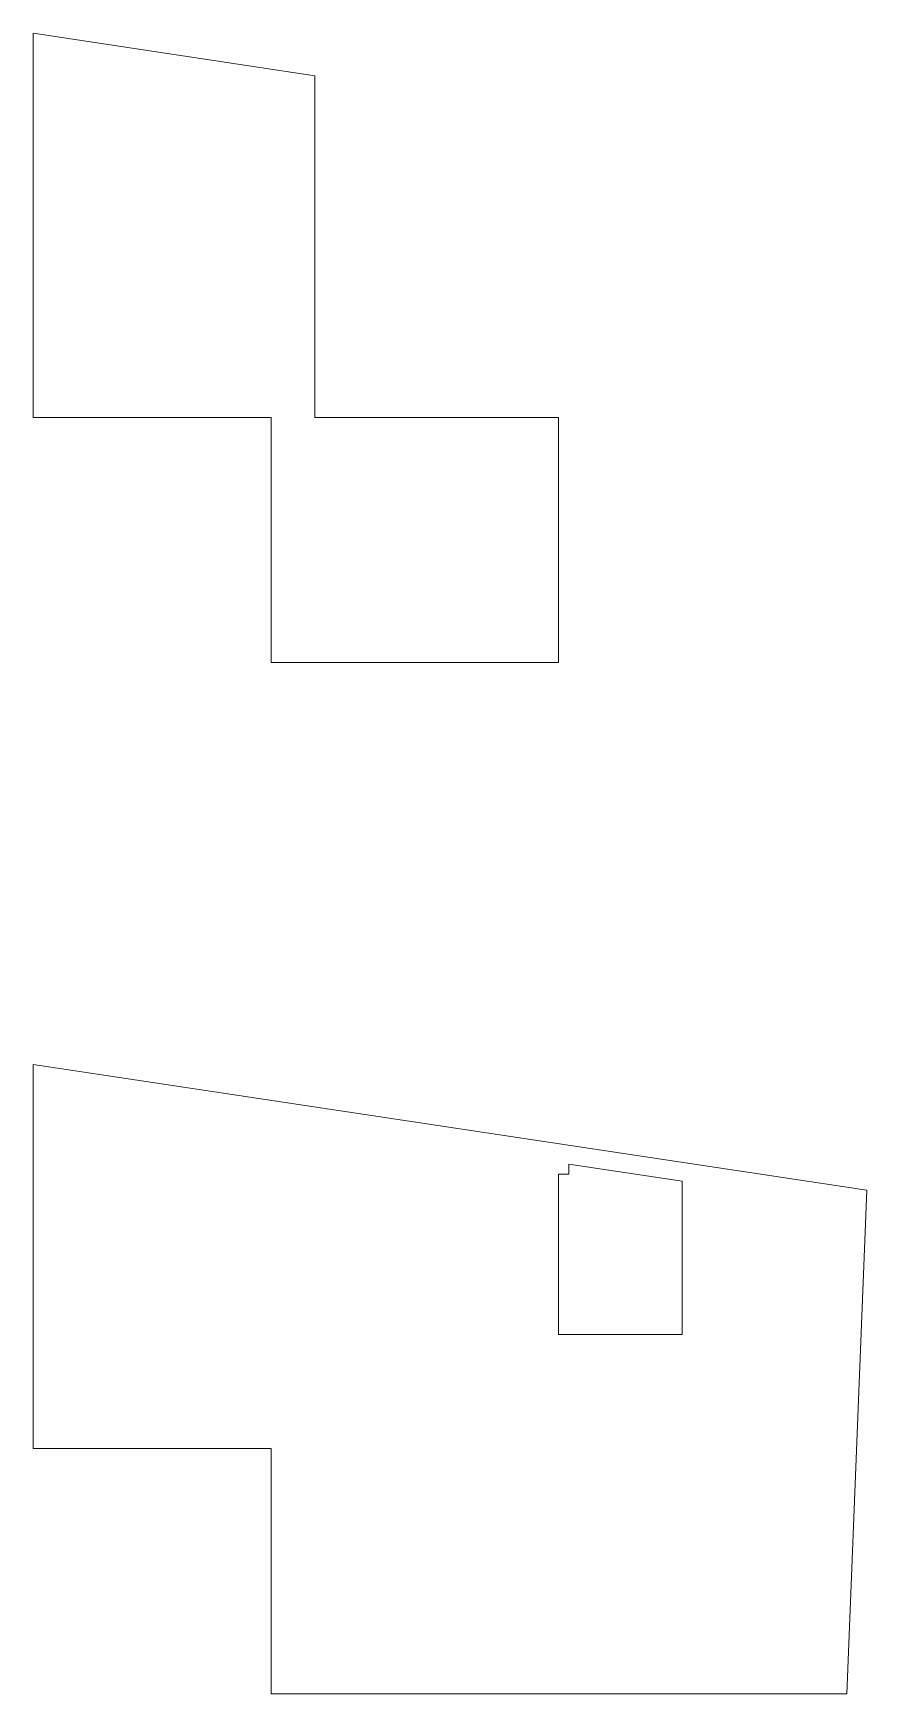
# Model space of a CAD drawing. Header units: inches. Extents: x 136316 to 139491, y -21083 to -17511.
# Drawn here: x 136624 to 137025, y -18312 to -17511 of the extents above; entities that cross this region are included whole.
import ezdxf

# ---------------------------------------------------------------- set-up
doc = ezdxf.new("R2010")
doc.units = ezdxf.units.IN
doc.header["$LTSCALE"] = 0.5
doc.header["$MEASUREMENT"] = 0
doc.layers.add('Annotate-Lite.w', color=177, linetype='Continuous', lineweight=9)

msp = doc.modelspace()

# ---------------------------------------------------------------- linework, layer by layer
at = {"layer": 'Annotate-Lite.w'}
for points in [[(136623.69, -17511.23), (136623.74, -17696.42), (136738.39, -17696.42), (136738.39, -17814.65), (136876.89, -17814.65), (136876.89, -17696.42), (136867.89, -17696.42)], [(136867.89, -17696.42), (136759.39, -17696.42), (136759.39, -17531.72), (136623.69, -17511.23)], [(136623.74, -18193.46), (136738.39, -18193.46), (136738.39, -18311.7), (137015.85, -18311.7), (137025.42, -18068.93), (136623.69, -18008.28), (136623.69, -18193.46)]]:
    msp.add_lwpolyline(points, dxfattribs=at)
for points in [[(136759.39, -17531.72), (136623.69, -17511.23), (136623.74, -17696.42), (136738.39, -17696.42), (136738.39, -17814.65), (136876.89, -17814.65), (136876.89, -17696.42), (136867.89, -17696.42), (136759.39, -17696.42)], [(136881.89, -18056.36), (136881.89, -18061.26), (136876.89, -18061.26), (136876.89, -18138.46), (136936.43, -18138.46), (136936.43, -18064.6)], [(136876.89, -18061.26), (136881.89, -18061.26), (136881.89, -18056.36), (136936.43, -18064.6), (136936.43, -18138.46), (136876.89, -18138.46)]]:
    msp.add_lwpolyline(points, close=True, dxfattribs=at)

doc.saveas('drawing.dxf')
